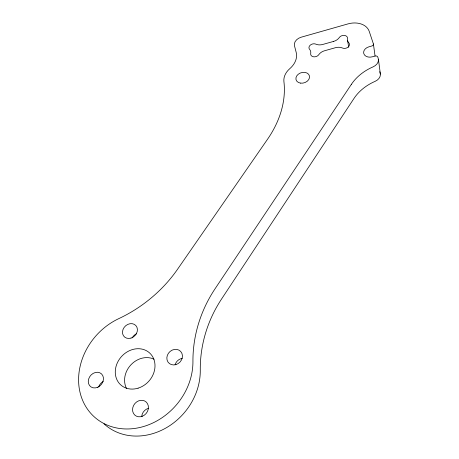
<?xml version="1.0" encoding="UTF-8"?>
<svg xmlns="http://www.w3.org/2000/svg" width="459" height="459" viewBox="0 0 459 459"><rect width="100%" height="100%" fill="white"/><g stroke="black" fill="none" stroke-linecap="round" stroke-linejoin="round"><path stroke-width="0.69" d="M379.719 71.684L380.138 72.958A8.979 6.816 -12.1 0 1 375.146 81.329A46.795 36.645 -9.7 0 0 354.015 98.415L221.571 299.004A133.816 127.562 -17.1 0 0 200.279 370.315A60.307 52.01 -49 0 1 165.389 428.293A60.307 52.01 -49 0 1 103.992 423.818M347.52 40.3L348.754 47.266M373.408 43.966L375.06 56.05M378.445 59.463L380.373 74.048M126.5 388.452A20.959 18.067 -48.9 0 1 130.953 364.79A20.959 18.067 -48.9 0 1 154.069 359.185M98.662 387.063A8.17 6.862 -50.9 0 1 103.235 381.515M175.08 364.853A8.078 7.137 -45.9 0 1 182.229 358.404M141.705 416.416A8.428 7.344 -54.2 0 1 148.687 408.275M132.244 337.864A7.849 6.667 -44.5 0 1 136.65 333.682M351.428 84.278L215.122 288.682A137.729 130.356 -18 0 0 192.935 361.537A61.971 53.003 -48.1 0 1 141.699 427.042A61.971 53.003 -48.1 0 1 79.757 391.154A61.971 53.003 -48.1 0 1 118.835 318.603A117.481 91.45 -36.7 0 0 177.576 269.215L267.528 139.261A108.852 81.627 -25.9 0 0 283.92 81.61A19.33 14.636 -17 0 1 289.784 68.672A21.831 16.174 -18.7 0 0 296.21 52.481L294.471 45.734A8.75 6.42 -16.9 0 1 301.236 37.185L348.1 23.868A17.867 13.087 -13.7 0 1 369.22 31.355L373.368 43.817A2.272 1.675 -12.4 0 1 371.71 46.032L368.973 46.795A7.086 5.261 -12.4 0 0 363.809 53.703A7.086 5.261 -12.4 0 0 372.26 56.824L375.02 56.055A2.301 1.721 -12 0 1 377.78 57.071L378.205 58.362A9.197 6.891 -12.4 0 1 373.081 66.859A47.971 37.122 -10.1 0 0 351.428 84.278M333.567 41.413L322.786 44.448A8.796 6.437 -15.7 0 1 315.867 44.15A4.412 3.253 -16.2 0 0 310.382 45.051A4.412 3.253 -16.2 0 0 309.561 49.308A8.819 6.535 -16.9 0 1 310.703 53.519A4.435 3.293 -16.1 0 0 313.595 56.796A4.435 3.293 -16.1 0 0 318.793 54.667A8.956 6.673 -15.3 0 1 324.582 50.754L335.431 47.707A8.985 6.684 -14.6 0 1 342.483 48.023A4.481 3.305 -14.1 0 0 348.094 47.116A4.481 3.305 -14.1 0 0 348.8 42.807A8.973 6.587 -13.5 0 1 347.503 38.613A4.452 3.27 -14.3 0 0 344.502 35.418A4.452 3.27 -14.3 0 0 339.316 37.529A8.824 6.449 -15 0 1 333.567 41.413M300.536 83.125A6.965 5.278 -17 0 0 309.429 75.873A6.965 5.278 -17 0 0 298.201 74.283A6.965 5.278 -17 0 0 300.536 83.125M138.102 388.165A21.539 18.412 -48 0 0 150.672 354.015A21.539 18.412 -48 0 0 116.643 364.521A21.539 18.412 -48 0 0 138.102 388.165M97.503 387.339A8.394 6.988 -50.1 0 0 101.485 373.867A8.394 6.988 -50.1 0 0 88.627 379.1A8.394 6.988 -50.1 0 0 97.503 387.339M175.958 364.589A8.302 7.275 -45 0 0 180.651 351.41A8.302 7.275 -45 0 0 167.323 355.409A8.302 7.275 -45 0 0 175.958 364.589M142.433 416.204A8.669 7.493 -53.2 0 0 146.18 402.015A8.669 7.493 -53.2 0 0 132.852 407.42A8.669 7.493 -53.2 0 0 142.433 416.204M130.993 338.099A8.055 6.782 -43.8 0 0 135.835 325.534A8.055 6.782 -43.8 0 0 123.018 329.476A8.055 6.782 -43.8 0 0 130.993 338.099"/></g></svg>
